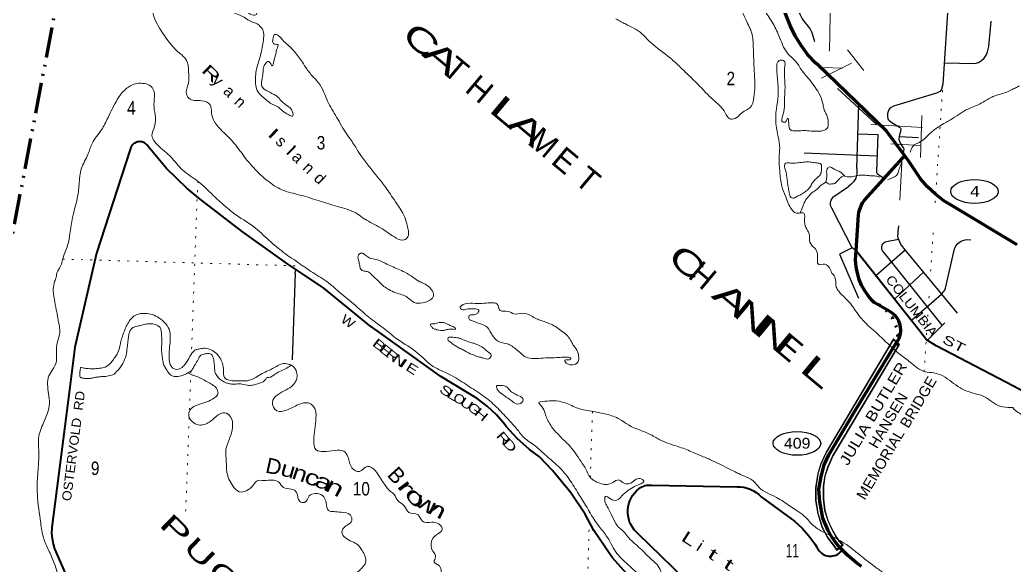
# Model space of a CAD drawing. Header units: feet. Extents: x -762378 to -505285, y -497909 to -353855.
# Drawn here: x -615825 to -602896, y -471659 to -464566 of the extents above; entities that cross this region are included whole.
import ezdxf
from ezdxf.enums import TextEntityAlignment as Align

# ---------------------------------------------------------------- set-up
doc = ezdxf.new("R2010")
doc.units = ezdxf.units.FT
doc.header["$LTSCALE"] = 80
doc.linetypes.add('DASH_DOUBLE_DOT', pattern=[9.2, 5, -1.2, 0.3, -1.2, 0.3, -1.2])
doc.linetypes.add('DOTTED', pattern=[1.5, 0.3, -1.2])
for name, color, linetype, lineweight in [('10', 7, 'DASH_DOUBLE_DOT', 70), ('16', 7, 'Continuous', 25), ('17', 7, 'Continuous', 25), ('23', 7, 'Continuous', 70), ('26', 7, 'Continuous', 40), ('29', 7, 'Continuous', 25), ('39', 7, 'Continuous', 13), ('59', 7, 'Continuous', 13), ('7', 7, 'DOTTED', 13)]:
    doc.layers.add(name, color=color, linetype=linetype, lineweight=lineweight)
for name, color, linetype in [('27', 7, 'Continuous'), ('41', 7, 'Continuous'), ('42', 7, 'Continuous')]:
    doc.layers.add(name, color=color, linetype=linetype)

msp = doc.modelspace()

# ---------------------------------------------------------------- linework, layer by layer
at = {"layer": '10'}
msp.add_lwpolyline([(-620364.91, -449455.2), (-616698.86, -453231.06), (-614718.69, -461049.05), (-616631.15, -471055.32), (-616332.84, -475145.36), (-606984.19, -486269.05), (-603363.01, -486919.89)], dxfattribs=at)
at = {"layer": '16', "lineweight": 13}
for p, q in [((-605283.68, -464273.38), (-605297.97, -464971.04)), ((-605060.74, -464955.97), (-604849.96, -465225.91)), ((-605009.05, -465129.97), (-605402.02, -465323.2)), ((-605388.42, -465187.14), (-605124.48, -465194.11)), ((-605190.51, -465456.33), (-604688.27, -465920.73)), ((-604097.55, -465809.77), (-604112.47, -466354.85)), ((-604755.9, -465927.5), (-604088.78, -465966.25)), ((-604108.78, -466200.2), (-604498.25, -466176.92)), ((-604351.14, -466344.32), (-604382.81, -466910.9))]:
    msp.add_line(p, q, dxfattribs=at)
at = {"layer": '17'}
for centre in [(-603410.39, -466797.86), (-605720.05, -470075.47)]:
    msp.add_ellipse(centre, major_axis=(-309.24, 1), ratio=0.500121, dxfattribs=at)
at = {"layer": '23'}
for points in [[(-604315.6, -466334.2), (-604555.76, -466012.41), (-604952.7, -465627.82), (-605448.53, -465151.6), (-605475.07, -465126.78), (-605576.79, -465018.44), (-605666.62, -464900.05), (-605743.58, -464772.93), (-605806.84, -464638.46), (-605915.65, -464367.46), (-605966.47, -464238.51), (-606110.04, -463786.81), (-606174.83, -463472.07)], [(-604951.27, -467569.41), (-604924.09, -467167.27), (-604924.09, -467155.37), (-604921.19, -467111.78), (-604913.74, -467068.74), (-604901.84, -467026.71), (-604885.6, -466986.16), (-604865.22, -466947.52), (-604840.91, -466911.23), (-604341.07, -466362.18), (-604315.6, -466334.2)], [(-602855.1, -467490.41), (-603693.09, -466990.53), (-603809.09, -466919.37), (-603919.55, -466834.75), (-604020.55, -466739.05), (-604110.99, -466633.31), (-604266.99, -466399.33), (-604315.6, -466334.2)], [(-604879.72, -471675.12), (-604944.14, -471630.06), (-605059.21, -471535.03), (-605163.71, -471428.49), (-605219.83, -471360.57), (-605260.44, -471301.22), (-605314.75, -471206.43), (-605381.96, -471046.96), (-605423.04, -470833.14), (-605434.24, -470670.05), (-605404.37, -470506.96), (-605367.03, -470354.75), (-605307.29, -470224.27), (-604967.5, -469655.28), (-604418.9, -468755.48), (-604418.9, -468755.48), (-604403.84, -468731.23), (-604391.39, -468705.54), (-604381.71, -468678.68), (-604374.88, -468650.96), (-604370.98, -468622.68), (-604370.07, -468594.15), (-604372.14, -468565.67), (-604377.18, -468537.57), (-604385.12, -468510.15), (-604395.89, -468483.71), (-604409.37, -468458.54), (-604425.4, -468434.92), (-604443.81, -468413.1), (-604464.4, -468393.33), (-604486.95, -468375.82), (-604511.2, -468360.76), (-604717.21, -468241.43), (-604737.48, -468220.98), (-604791.47, -468158.21), (-604838.6, -468090.14), (-604878.36, -468017.52), (-604910.31, -467941.15), (-604934.1, -467861.85), (-604949.47, -467780.5), (-604956.25, -467697.99), (-604954.37, -467615.22), (-604951.27, -467569.41)]]:
    msp.add_lwpolyline(points, dxfattribs=at)
at = {"layer": '26'}
msp.add_line((-601767.33, -469952.85), (-602903.22, -469331.15), dxfattribs=at)
for points in [[(-606836.71, -472999.02), (-608118.84, -471563.67), (-608150.69, -471522.02), (-608360.75, -471210.43), (-608475.46, -470997.92), (-608658.74, -470720.46), (-608897.91, -470425.92), (-609069.91, -470249.57), (-609196, -470156.4), (-609357.17, -470013.09), (-609502.48, -469853.73), (-609520.23, -469830.23), (-609628.07, -469704.39), (-609748.48, -469590.52), (-609880.13, -469489.86), (-610351.96, -469206.52), (-611180.62, -468613.17), (-611277.6, -468543.04), (-611871.78, -468056.09), (-612356.9, -467732.68), (-612934.98, -467319.86), (-613480.8, -466900.12), (-613650.63, -466760.02), (-613918.38, -466498.86), (-614157.37, -466211.15), (-614163.67, -466201.79), (-614172.16, -466191.47), (-614181.68, -466182.09), (-614192.13, -466173.77), (-614203.39, -466166.58), (-614215.35, -466160.6), (-614227.86, -466155.91), (-614240.79, -466152.56), (-614254.01, -466150.57), (-614267.36, -466149.97), (-614280.7, -466150.78), (-614293.88, -466152.97), (-614306.76, -466156.53), (-614319.19, -466161.42), (-614331.05, -466167.58), (-614342.2, -466174.94), (-614352.52, -466183.43), (-614361.9, -466192.96), (-614370.22, -466203.41), (-614377.41, -466214.67), (-614383.39, -466226.63), (-614388.08, -466239.14), (-614391.43, -466252.07), (-614393.42, -466265.29), (-614828.11, -467602.44), (-615108.7, -468824.48), (-615174.76, -469343.75), (-615410.25, -471169.08), (-615410.98, -471177.77), (-615412.65, -471246.17), (-615407.16, -471314.38), (-615394.58, -471381.64), (-615375.03, -471447.22), (-615084.69, -472110.88)], [(-602903.22, -469331.15), (-603910.17, -468804.45), (-604033.54, -468726.04), (-604119.81, -468616.79), (-604951.27, -467569.41)], [(-607040.44, -471977.48), (-607781.87, -471254.21), (-607811.1, -471227.45), (-607837.38, -471197.79), (-607860.41, -471165.55), (-607879.95, -471131.07), (-607895.78, -471094.74), (-607907.72, -471056.95), (-607915.64, -471018.13), (-607919.47, -470978.68), (-607919.15, -470939.06), (-607914.69, -470899.68), (-607906.13, -470860.99), (-607893.58, -470823.4), (-607877.17, -470787.33), (-607857.08, -470753.17), (-607833.53, -470721.3), (-607806.78, -470692.07), (-607777.12, -470665.79), (-607754.86, -470649.36), (-607735.29, -470638.69), (-607714.72, -470630.13), (-607693.36, -470623.76), (-607671.46, -470619.66), (-607651.02, -470618.01), (-607626.02, -470618.5), (-607601.02, -470618.98), (-606497.66, -470640), (-606453.76, -470641.15), (-606410.22, -470646.89), (-606367.53, -470657.15), (-606326.13, -470671.81), (-606286.5, -470690.72), (-606249.06, -470713.67), (-606214.22, -470740.41), (-606183.92, -470769.02), (-605752.7, -471088.59), (-605653.9, -471177.51), (-605564.93, -471276.27), (-605486.77, -471383.8), (-605459.94, -471426.96), (-605451.24, -471444.81), (-605440.72, -471461.66), (-605428.5, -471477.32), (-605414.71, -471491.61), (-605399.5, -471504.39), (-605383.04, -471515.5), (-605365.51, -471524.83), (-605347.09, -471532.28), (-605328, -471537.77), (-605308.45, -471541.23), (-605288.63, -471542.62), (-605268.78, -471541.94), (-605249.11, -471539.18), (-605229.84, -471534.38), (-605211.17, -471527.6), (-605193.31, -471518.9), (-605176.46, -471508.38), (-605160.81, -471496.16), (-605146.51, -471482.37), (-605133.74, -471467.16), (-605133.39, -471466.7)]]:
    msp.add_lwpolyline(points, dxfattribs=at)
at = {"layer": '29'}
for p, q in [((-603697.2, -463504.45), (-603823.31, -465400.55)), ((-604940.98, -466500.76), (-604916.01, -465663.37)), ((-604389, -466084.15), (-604140.33, -466094.75)), ((-605626.38, -466296.9), (-604678.78, -466334.89)), ((-605251.91, -466873.78), (-605051.13, -466733.7)), ((-604694.22, -467893.22), (-604310.7, -467559.13)), ((-603832.82, -468536.3), (-604577.08, -467606.33)), ((-603631.35, -468382.69), (-604310.7, -467559.13)), ((-612245.34, -467862.85), (-612284.42, -468988.8)), ((-604453.08, -468196.98), (-604072.58, -467847.8)), ((-604228.8, -468470.33), (-603840.83, -468132.85)), ((-604015.62, -468728.66), (-603795.72, -468505.47))]:
    msp.add_line(p, q, dxfattribs=at)
for points in [[(-606065.96, -463925.5), (-605939.67, -463923.8), (-605907.32, -463928.12), (-605879.29, -463941.06), (-605853.41, -463958.32), (-605823.22, -463992.84), (-605803.82, -464025.2), (-605784.41, -464068.34), (-605724.03, -464376.83), (-605704.63, -464439.4), (-605680.91, -464493.33), (-605650.72, -464551.57), (-605631.31, -464581.78), (-605573.09, -464652.97), (-605549.37, -464685.33), (-605527.81, -464728.47), (-605491.15, -464847.12)], [(-603807.08, -465126.49), (-603408.16, -465135.12), (-603360.72, -465120.02), (-603319.75, -465094.13), (-603285.25, -465063.93), (-603259.37, -465025.1), (-603242.12, -464981.95), (-603222.72, -464912.92), (-603193.14, -464580.47)], [(-603823.31, -465400.55), (-603835.07, -465451.69), (-603841.54, -465471.1), (-603850.18, -465484.59), (-603858.79, -465495.91), (-603868.49, -465503.46), (-603904.08, -465519.11), (-604464.73, -465689.53), (-604494.91, -465705.71), (-604514.32, -465724.05), (-604522.95, -465738.07), (-604532.65, -465757.48), (-604540.2, -465784.45), (-604542.35, -465828.67), (-604539.12, -465849.17), (-604531.57, -465859.96), (-604518.63, -465875.06), (-604486.29, -465898.79), (-604387.1, -465963.51), (-604375.24, -465974.83), (-604369.85, -465982.38), (-604367.69, -465991.55), (-604389, -466084.15), (-604393.57, -466117.21), (-604391.41, -466129.62), (-604376.32, -466168.99), (-604365.54, -466190.02), (-604335.35, -466232.63), (-604331.04, -466248.27), (-604333.19, -466275.77), (-604342.12, -466298.66)], [(-604926.93, -466048.08), (-604667.31, -466054.74), (-604686.68, -466536.19)], [(-604940.98, -466500.76), (-604939.66, -466544.1), (-604940.74, -466567.83), (-604948.28, -466601.26), (-604955.83, -466622.84), (-604968.77, -466648.73), (-604986.02, -466672.46), (-605014.05, -466702.66), (-605051.13, -466733.7)], [(-604686.68, -466536.19), (-604684.13, -466551.1), (-604680.27, -466558.78), (-604678.12, -466562.02), (-604673.35, -466567.28), (-604645.86, -466585.89), (-604602.73, -466615.01)], [(-605251.91, -466873.78), (-605266.88, -466891.13), (-605277.13, -466909.47), (-605284.68, -466932.94), (-605286.84, -466946.96), (-605286.84, -466959.81), (-605285.75, -466974.19), (-605282.53, -466983.54), (-605268.51, -467009.52), (-605251.89, -467039.78)], [(-604951.27, -467569.41), (-605001.76, -467532.36), (-605251.89, -467039.78)], [(-604310.7, -467559.13), (-604359.57, -467498.41), (-604371.43, -467476.84), (-604390.84, -467434.77), (-604401.62, -467403.49), (-604405.93, -467373.28), (-604403.78, -467344.16), (-604402.7, -467323.66), (-604396.43, -467245.41)], [(-605001.76, -467532.36), (-605165.27, -467615.08), (-604919.37, -468184.4)], [(-604577.08, -467606.33), (-604606.48, -467568.52), (-604611.87, -467560.97), (-604616.18, -467548.56), (-604617.26, -467523.22), (-604609.71, -467492.47), (-604598.93, -467473.6), (-604585.99, -467460.11), (-604571.97, -467452.03), (-604555.8, -467447.17), (-604399.53, -467418.14)], [(-603840.83, -468132.85), (-603809.68, -468100.32), (-603795.67, -468080.36), (-603785.96, -468055.01), (-603671.67, -467543.72), (-603664.13, -467527.54), (-603652.27, -467507.04), (-603626.39, -467474.69), (-603610.22, -467460.66), (-603594.04, -467449.87), (-603561.7, -467433.7), (-603533.66, -467425.06), (-603509.94, -467422.91), (-603458.03, -467425.78)], [(-612245.34, -467862.85), (-612244.24, -467848.49), (-612241.46, -467838.47), (-612239.23, -467832.35), (-612229.77, -467816.76)]]:
    msp.add_lwpolyline(points, dxfattribs=at)
at = {"layer": '39'}
msp.add_line((-602895.63, -469632.52), (-602910.45, -469608.21), dxfattribs=at)
for points in [[(-608670.44, -458627.24), (-608529.38, -458772.45), (-608407.06, -458880.92), (-608312.88, -459050.61), (-608132.25, -459209.2), (-607912.34, -459389.19), (-607765.22, -459532.6), (-607621.53, -459659.85), (-607451.16, -459767.95), (-607322.84, -459876.62), (-607256.61, -459929.02), (-607163.96, -459912.11), (-607075.48, -459784.74), (-607018.1, -459688.41), (-606988.51, -459643.28), (-606939.01, -459600.84), (-606923.52, -459673.58), (-606948.22, -459750.96), (-607017.18, -459834.87), (-607097.45, -459956.5), (-607129.32, -460009.57), (-607162.43, -460098.71), (-607125.04, -460232.37), (-607089.84, -460313.8), (-607077.68, -460424.53), (-607112.05, -460549.73), (-607081.44, -460763.39), (-607072.26, -460960.28), (-607063.71, -461175.2), (-607083.06, -461328.99), (-607106.21, -461534.8), (-607100.11, -461647.34), (-607101.04, -461731.55), (-607049.34, -461972.01), (-607042.96, -462076.53), (-607064.17, -462226.24), (-607088.54, -462351.78), (-607052.69, -462529.52), (-606995.2, -462776.19), (-606968.78, -462937.56), (-606950.24, -463152.81), (-606918.79, -463342.43), (-606838.14, -463555.79), (-606790.08, -463727.92), (-606691.2, -463877.72), (-606557.72, -464010.63), (-606339.41, -464236.7), (-606150.18, -464435.7), (-606041.66, -464595.85), (-605953.76, -464773.35), (-605843.47, -464997.75), (-605715.98, -465130.46), (-605676.09, -465192), (-605563.08, -465338.26), (-605435.27, -465519.12), (-605385.47, -465641.17), (-605364.82, -465738.15), (-605336.85, -465797.27), (-605312.69, -465908.42), (-605324.98, -465974.19), (-605438.45, -466014.46), (-605626.29, -466006.06), (-605718.46, -466008.94), (-605808, -465993.86), (-605825.14, -465911.03), (-605840.76, -465842.3), (-605872.7, -465897.38), (-605898.75, -465898.5), (-605896.65, -465780.23), (-605882.81, -465612.21), (-605874.41, -465427.95), (-605880.41, -465197.08), (-605892.85, -465094.36), (-605952.96, -465096.32), (-605982.43, -465195.61), (-605967.46, -465398.71), (-605964.75, -465551.25), (-605986.66, -465721), (-605990.24, -465939.51), (-605944.28, -466229.92), (-605950.87, -466362.08), (-605942.86, -466534.86), (-605915.62, -466730.35), (-605870.1, -466860.28), (-605788.05, -467033.56), (-605739.54, -467077.34), (-605691.56, -467078.97), (-605631.52, -467079.01), (-605621.49, -467193.68), (-605557.57, -467370.37), (-605550.64, -467458.86), (-605489.31, -467537.17), (-605451.98, -467614.66), (-605436.65, -467749.58), (-605358.4, -467744.22), (-605284.88, -467816.92), (-605266.35, -467859.68)], [(-607649.25, -460342.9), (-607632.09, -460367.55), (-607604.82, -460446.71), (-607592.79, -460561.45), (-607577.6, -460700.37), (-607561.03, -460857.39), (-607545.98, -461000.32), (-607528.53, -461189.46), (-607520.1, -461350.22), (-607541, -461606.26), (-607565.6, -461795.97), (-607578.27, -461988.1), (-607558.45, -462109.13), (-607508.93, -462239.19), (-607453.69, -462377.47), (-607360.66, -462695.55), (-607301.72, -462900.15), (-607236.72, -463161.11), (-607164.07, -463374.2), (-607061.02, -463634.46), (-606996.27, -463787.1), (-606896.51, -463969.01), (-606824.08, -464015.61), (-606693.97, -464130.36), (-606602.59, -464207.69), (-606452.04, -464425.43), (-606381.01, -464570.26), (-606341.95, -464655.84), (-606314.05, -464716.96), (-606288.4, -464900.37), (-606281.36, -465101.19), (-606270.6, -465310.17), (-606268.03, -465466.71), (-606284.96, -465608.55), (-606309.67, -465685.93), (-606440.94, -465777.75), (-606503, -465835.81), (-606579.8, -465857.27), (-606668.14, -465749.96), (-606836.42, -465581.76), (-606931.1, -465484.26), (-607153.55, -465262.06), (-607267.81, -465151.86), (-607397.92, -465037.11), (-607645.19, -464838.14), (-607736.08, -464746.79), (-607949.81, -464619.17), (-608075.52, -464550.12)], [(-612713.43, -465088.88), (-612690.38, -465001.4), (-612670.91, -464901.77), (-612655.58, -464806.02), (-612662.03, -464703.5), (-612704.06, -464645.9), (-612752.92, -464612.15), (-612827.98, -464583.52), (-612892.63, -464543.2), (-612965.27, -464502.62), (-613052.25, -464471.58), (-613132.82, -464428.72), (-613190.85, -464370.58), (-613240.34, -464354.86), (-613285.36, -464383.41), (-613341.12, -464375.5), (-613384.13, -464345.95), (-613425.83, -464336.51), (-613452.08, -464285.47), (-613416.77, -464248.56), (-613354.59, -464244.66), (-613306.01, -464286.43), (-613259.47, -464271.96), (-613224.66, -464249.08), (-613194.6, -464248.1), (-613158.08, -464291.46), (-613107.63, -464337.31), (-613056.98, -464377.14), (-613002.05, -464409.1), (-612933.13, -464441.53), (-612873.78, -464461.61), (-612781.22, -464504.87), (-612742.61, -464488.14), (-612797.26, -464448.16), (-612897.27, -464388.6), (-612998.43, -464304.92), (-613092.23, -464239.55), (-613217.18, -464149.04), (-613331.85, -464050.86), (-613432.73, -463901), (-613533.81, -463757.15), (-613651.3, -463624.78), (-613736.75, -463549.66), (-613805.55, -463571.39), (-613873.83, -463693.43), (-613919.67, -463918.53), (-613950.53, -464057.89), (-614030.46, -464169.5), (-614098.74, -464291.54), (-614105.05, -464415.69), (-614069.87, -464555.29), (-614007.93, -464673.74), (-613880.33, -464860.61), (-613787.85, -464964.05), (-613660.23, -465092.76), (-613631.18, -465236.16), (-613634.54, -465390.5), (-613659.47, -465532.06), (-613609.72, -465597.94), (-613460.28, -465617.07), (-613352, -465668.9), (-613331.63, -465773.89), (-613297.47, -465885.38), (-613213.13, -465992.55), (-613056.49, -466150.33), (-612909.04, -466341.89), (-612739.73, -466538.21), (-612607.76, -466657.03), (-612417.75, -466775.83), (-612183.95, -466843.96), (-611946.29, -466916.24), (-611726.48, -466983.89), (-611479.18, -467066.53), (-611318.66, -467170.28), (-611108.52, -467285.74), (-610930.5, -467404.13), (-610827.25, -467427.7), (-610781.88, -467389.13), (-610776.54, -467293.03), (-610794.03, -467220.23), (-610832.04, -467104.6), (-610885.03, -467016.54), (-610959.16, -466903.7), (-611022, -466811.3), (-611082.98, -466722.97), (-611184.76, -466599.16), (-611286.25, -466467.33), (-611391.54, -466329.35), (-611457.89, -466222.79), (-611554.9, -466077.07), (-611625.32, -465972.38), (-611691.32, -465855.8), (-611751.81, -465753.45), (-611812.17, -465647.09), (-611892, -465467.86), (-611968.07, -465352.94), (-612004.8, -465315.59)], [(-612004.8, -465315.59), (-612095, -465204.2), (-612152.05, -465118.01), (-612255.27, -464978.1), (-612322.8, -464905.6), (-612390.75, -464845.12), (-612468.14, -464768.27), (-612511.77, -464756.75), (-612535.91, -464818.11), (-612533.52, -464864.33), (-612502.16, -464883.45), (-612468.24, -464886.61), (-612484.39, -464948.24), (-612493.99, -464994.05), (-612517.04, -465081.52), (-612545.95, -465164.78), (-612587.98, -465107.19), (-612637.21, -465141.62), (-612659.49, -465207.05), (-612666.06, -465281.04), (-612683.26, -465372.73), (-612679.14, -465427.03), (-612636.76, -465474.6), (-612591.55, -465498.21), (-612532.69, -465532.3), (-612483.55, -465558.05), (-612429.59, -465618.05), (-612347.79, -465683.02), (-612282.25, -465755.45), (-612280.48, -465819.7), (-612329.83, -465799.97), (-612412.12, -465749.03), (-612462.57, -465703.18), (-612568.71, -465647.42), (-612644.65, -465586.66), (-612701.02, -465538.61), (-612746.5, -465464.85), (-612761.22, -465370.07), (-612757.95, -465275.91), (-612740.55, -465178.22), (-612713.43, -465088.88)], [(-615600.53, -470596.96), (-615584.33, -470360.82), (-615576.84, -470202.61), (-615582.08, -470007.87), (-615517.09, -469807.49), (-615440.29, -469555.36), (-615451.9, -469428.59), (-615447.9, -469198.06), (-615394.86, -469111.61), (-615358.23, -469036.63), (-615347.72, -468906.61), (-615336.43, -468754.55), (-615304.2, -468633.29), (-615311.49, -468554.81), (-615351.95, -468336.8), (-615377.14, -468197.54), (-615392.4, -468060.63), (-615373.28, -467971.01), (-615353.2, -467911.52), (-615338.91, -467845.82), (-615309.11, -467794.68), (-615260.06, -467649.92), (-615197.96, -467475.52), (-615175.59, -467349.91), (-615140.09, -467134.49), (-615079.56, -466889.83), (-615055.24, -466708.13), (-615023.88, -466496.57), (-614939.52, -466314.91), (-614886.54, -466172.29), (-614764.33, -465995.92), (-614678.74, -465836.36), (-614558.51, -465601.76), (-614445.63, -465463.18), (-614301.12, -465393.89), (-614205.1, -465395.15), (-614124.11, -465425.99), (-614075.62, -465527.93), (-614082.48, -465668.11), (-614066.94, -465797.01), (-614074.37, -465953.21), (-614108.46, -466070.4), (-614036.6, -466191.19), (-613860.04, -466351.65), (-613705.82, -466521.37), (-613504.79, -466668.63), (-613310.94, -466849.73), (-613155.67, -466989.41), (-613040.86, -467083.58), (-612788.62, -467254.64), (-612584.7, -467434.08), (-612396.01, -467590.94), (-612184.98, -467738.53), (-611991.39, -467869.49), (-611786.01, -468006.86), (-611727.71, -468056.98), (-611434.13, -468305.67), (-611265.01, -468449.83), (-611079.77, -468590.52), (-610908.3, -468724.73), (-610658.06, -468895.72), (-610452.07, -469073.23), (-610237.59, -469178.82), (-610027.86, -469306.31), (-609824.34, -469439.6), (-609653.02, -469577.82), (-609492.66, -469743.75), (-609338.58, -469917.48), (-609290.69, -469979.29), (-609140.59, -470094.72), (-608998.84, -470219.89), (-608826, -470372.2), (-608697, -470519.01), (-608573.53, -470709.75), (-608469.29, -470877.78), (-608304.27, -471140.15), (-608198.92, -471276.12), (-608078, -471482.82), (-607915.86, -471654.83), (-607747.51, -471821.02), (-607665.44, -471936.15), (-607548.98, -472040.4), (-607343.36, -472286.1), (-607212.1, -472483.12), (-607098.33, -472607.35), (-606976.91, -472741.86), (-606834.41, -472903.17), (-606626.09, -473128.89), (-606452.84, -473269.18), (-606356.85, -473386.78), (-606241.29, -473517.08), (-606061.31, -473751.88), (-605826.52, -473964.46), (-605566.09, -474187.95), (-605379.4, -474344.74), (-605210.7, -474500.93), (-605072.94, -474625.96)], [(-604246.32, -466287.37), (-604214.47, -466212.57), (-604112.22, -466149.86), (-603998.8, -466053.43), (-603947.15, -466007.05), (-603791.47, -465904.03), (-603668.89, -465831.98), (-603562.36, -465761.39), (-603419.93, -465694.02), (-603324.37, -465651.14), (-603218.13, -465588.57), (-603154.97, -465556.62), (-603092.24, -465536.69), (-603007.3, -465511.5), (-602938.16, -465479.75), (-602877.07, -465449.73), (-602828.19, -465425.32)], [(-605528.49, -466705.42), (-605560.28, -466756.49), (-605611.86, -466800.87), (-605667.15, -466837.1), (-605726.24, -466867.18), (-605772.91, -466885.65), (-605798.55, -466874.75), (-605811.57, -466846.22), (-605825.54, -466787.58), (-605837.24, -466720.98), (-605846.8, -466650.45), (-605854.78, -466592.01), (-605861.25, -466547.66), (-605875.43, -466495.03), (-605882.17, -466458.69), (-605867.21, -466431.12), (-605799.1, -466429.43), (-605743.06, -466429.33), (-605662.68, -466420.03), (-605584.37, -466412.67), (-605510.61, -466421.19), (-605446.85, -466429.38), (-605401.57, -466450.98), (-605400.13, -466467.08), (-605402.15, -466525.18), (-605418.16, -466582.8), (-605461.6, -466623.45), (-605533.29, -466707.26)], [(-605677, -467075.82), (-605642.59, -466994.39), (-605624.86, -466944.84), (-605574.1, -466866.34), (-605524.32, -466815.88), (-605456.61, -466768.04), (-605421.3, -466731.13), (-605376.07, -466696.56), (-605345.25, -466673.54), (-605336.07, -466639.76), (-605332.06, -466581.72), (-605329.69, -466513.6), (-605306.52, -466480.29), (-605227.6, -466513.07), (-605160.54, -466541.43), (-605123.67, -466574.77), (-605084.59, -466602.18), (-604932.04, -466589.32), (-604841.88, -466586.37), (-604784.04, -466592.35), (-604728.14, -466596.26), (-604664.31, -466602.44), (-604643.83, -466610.46)], [(-604535.9, -466643.61), (-604509.29, -466633.8), (-604408.83, -466565), (-604388.69, -466503.51), (-604366.4, -466438.07), (-604356.57, -466411.08)], [(-605345.25, -466673.54), (-605296.18, -466701.29), (-605270.12, -466700.17), (-605240.07, -466699.19), (-605200.97, -466668.42), (-605169.88, -466637.39), (-605140.85, -466608.29), (-605104.31, -466593.49)], [(-610941.27, -468117.85), (-611025.77, -468072.85), (-611090.42, -468032.54), (-611156.3, -467970.12), (-611200.88, -467928.48), (-611247.4, -467884.78), (-611295.98, -467843.01), (-611349.68, -467833.16), (-611390.89, -467809.69), (-611408.59, -467742.89), (-611420.84, -467692.33), (-611422.48, -467624.08), (-611393.66, -467600.99), (-611301.3, -467650.27), (-611190.4, -467684.13), (-611075.98, -467732.15), (-610906.5, -467808.12), (-610817.87, -467849.25), (-610710.08, -467915.1), (-610622, -467972.26), (-610564.86, -467998.27), (-610515.93, -468030.02), (-610460.11, -468094.11), (-610446.21, -468154.75), (-610486.06, -468207.56), (-610591.48, -468246.09), (-610697.42, -468242.48), (-610785.22, -468177.32), (-610937.27, -468117.98)], [(-605266.35, -467859.68), (-605226.11, -467911.19), (-605208.64, -468042.17), (-605176.46, -468095.42), (-605004.81, -468281.78), (-604974.28, -468324.95), (-604816.97, -468520.86), (-604714.01, -468610.61), (-604566.81, -468752.02), (-604512.72, -468800.23)], [(-608753.56, -468631.59), (-608720.41, -468656.78), (-608674.45, -468716.52), (-608640.56, -468777.85), (-608623.47, -468804.5), (-608572.07, -468880.47), (-608559.96, -468935.04), (-608568.8, -469016.98), (-608638.16, -469054.74), (-608705.64, -469038.4), (-608730.93, -469017.48), (-608738.1, -468993.16), (-608701.84, -468986.38), (-608661.44, -468975.72), (-608663.09, -468965.63), (-608690.73, -468954.66), (-608776.82, -468955.74), (-608871.06, -468960.56), (-609021.33, -468965.47), (-609141.62, -468971.41), (-609243.09, -468953.91), (-609288.02, -468922.3), (-609379.4, -468844.97), (-609507.05, -468774.43), (-609588.45, -468755.61), (-609666.19, -468688.78), (-609696.57, -468641.61), (-609767.41, -468548.94), (-609878.03, -468507.06), (-609947.02, -468476.63), (-609984.45, -468459.31), (-609980.85, -468413.3), (-609890.13, -468394.32), (-609856.33, -468343.32), (-609919.75, -468325.12), (-610015.98, -468329.86), (-610076.16, -468333.83), (-610101.45, -468312.91), (-610033.6, -468261.07), (-609909.32, -468255.27), (-609706.86, -468246.11), (-609619.39, -468263.13), (-609578.19, -468344.77), (-609476.59, -468358.25), (-609401.67, -468390.89), (-609293.3, -468382.54), (-609176.4, -468416.61), (-609105.69, -468455.12), (-609042.41, -468477.33), (-608973.28, -468503.76), (-608900.29, -468534.32), (-608753.56, -468631.59)], [(-614709.7, -469207.14), (-614733.61, -469204.32), (-614791.86, -469210.36), (-614838.05, -469214.8), (-614882.45, -469225.33), (-614928.63, -469229.77), (-614984.68, -469229.87), (-615028.38, -469220.36), (-615040.23, -469215.95), (-615045.12, -469183.69), (-615043.31, -469131.59), (-615038.06, -469095.67), (-615035.85, -469089.73), (-615005.86, -469090.75), (-614956.17, -469100.46), (-614868.28, -469105.46), (-614787.97, -469098.16), (-614715.38, -469082.58), (-614639.26, -469022.99), (-614597.33, -468968.25), (-614559.4, -468913.38), (-614530.35, -468826.11), (-614518.83, -468782.38), (-614502.54, -468716.74), (-614477.97, -468643.36), (-614449.34, -468568.11), (-614413, -468501.15), (-614371, -468444.41), (-614309.5, -468402.37), (-614198.78, -468384.08), (-614101.25, -468399.43), (-614016.68, -468442.43), (-613927.3, -468519.68), (-613876.66, -468617.69), (-613870.7, -468734.23), (-613880.8, -468852.23), (-613885.31, -468924.29), (-613880.23, -469008.71), (-613846.89, -469086.06), (-613823.46, -469102.91), (-613787.76, -469112.15), (-613714.82, -469086.55), (-613677.3, -469043.7), (-613639.44, -468990.83), (-613588.34, -468902.3), (-613534.69, -468855.99), (-613484.3, -468845.67), (-613415.98, -468837.96), (-613338.65, -468858.65), (-613270.21, -468905.11), (-613192.49, -469030.11), (-613177.91, -469128.89), (-613162.98, -469217.66), (-613092.27, -469256.17), (-612988.38, -469261.71), (-612866.23, -469259.85), (-612758.69, -469217.38), (-612674.85, -469166.07), (-612593.49, -469128.72), (-612489.53, -469074.09), (-612414.24, -469038.54), (-612336.42, -469045.2), (-612275.28, -469071.35), (-612225.88, -469147.25), (-612222.46, -469221.59), (-612242.33, -469275.07), (-612294.46, -469335.47), (-612386.5, -469392.52), (-612492.82, -469457.1), (-612539.65, -469537.74), (-612483.57, -469651.98), (-612359.14, -469642.17), (-612202.57, -469571.28), (-612073.73, -469549.59), (-612005.3, -469596.05), (-611974.46, -469745.53), (-611989.46, -469889.44), (-612002.54, -470035.42), (-611972.86, -470160.79), (-611879.47, -470180.02), (-611728.98, -470169.09), (-611611.18, -470177.12), (-611559.71, -470251.08), (-611506.53, -470391.29), (-611408.25, -470442.78), (-611303.8, -470374.12), (-611205.58, -470427.61), (-611148.4, -470509.79), (-611095.13, -470589.83), (-611004.87, -470699.21), (-610960.14, -470736.84), (-610908.95, -470818.82), (-610825.42, -470891.86), (-610768.24, -470974.04), (-610647.2, -471004.24), (-610593.94, -471084.28), (-610468.35, -471098.58)], [(-614709.7, -469207.14), (-614673.46, -469195.46), (-614598.43, -469172.81), (-614571.47, -469145.65), (-614536.09, -469106.74), (-614474.64, -469008.53), (-614438.9, -468901.44), (-614427.64, -468807.54), (-614417, -468731.68), (-614408.63, -468663.77), (-614397.11, -468620.03), (-614355.32, -468569.3), (-614282.52, -468547.71), (-614227.92, -468531.52), (-614167.53, -468521.54), (-614119.49, -468521.17), (-614077.57, -468524.6), (-614053.8, -468531.43), (-614018.51, -468552.68), (-613991.77, -468589.7), (-613985.38, -468636.05), (-613978.3, -468720.54), (-613980.74, -468790.66), (-613981.73, -468876.88), (-613975.68, -468933.25), (-613966.05, -469001.77), (-613951.94, -469056.41), (-613921.76, -469109.59), (-613897.16, -469150.55), (-613846.65, -469194.39), (-613789.02, -469206.38), (-613708.44, -469191.07), (-613649.85, -469162.69), (-613624.63, -469150.08), (-613586.81, -469117.31), (-613561.6, -469074.45), (-613536.39, -469034.11), (-613498.47, -468965.54), (-613471.16, -468928.35), (-613418.56, -468912.09), (-613362.31, -468905.98), (-613325.02, -468927.31), (-613308.49, -468970), (-613301.88, -469010.34), (-613294.32, -469080.8), (-613281.32, -469167.49), (-613245.01, -469216.87), (-613148.12, -469286.23), (-613097.7, -469298.83), (-613044.75, -469306.4), (-612979.71, -469300.12), (-612866.32, -469320.02), (-612798.15, -469316.33), (-612697.15, -469289.67), (-612633.65, -469247.71), (-612608.62, -469218.47), (-612588.56, -469217.15), (-612502.93, -469171.92), (-612352.15, -469094.81), (-612288.72, -469054.85)], [(-610401.54, -468597.56), (-610417.32, -468591.01), (-610451.02, -468581.84), (-610462.53, -468567.4), (-610485.55, -468538.54), (-610485.06, -468524.51), (-610458.93, -468521.39), (-610402.47, -468509.27), (-610344.15, -468501.23), (-610292.46, -468511.01), (-610257.03, -468528.26), (-610229.46, -468541.24), (-610189.97, -468556.62), (-610164.54, -468573.53), (-610160.75, -468579.68), (-610159.1, -468589.77), (-610185.15, -468590.88), (-610221.14, -468589.66), (-610271.32, -468593.97), (-610309.72, -468604.7), (-610401.54, -468597.56)], [(-609933.19, -468769.96), (-609913.41, -468776.65), (-609871.98, -468794.1), (-609799.2, -468830.68), (-609744.83, -468878.67), (-609696.45, -468926.45), (-609728.11, -468973.51), (-609807.79, -468962.78), (-609819.65, -468958.36), (-609879.27, -468946.3), (-609916.62, -468926.98), (-609970.04, -468909.11), (-610060.33, -468857.9), (-610115.54, -468833.96), (-610162.54, -468804.27), (-610197.76, -468781.01), (-610228.91, -468755.88), (-610254.2, -468734.96), (-610255.09, -468702.84), (-610190.77, -468695), (-610123.01, -468703.32), (-610087.44, -468716.57), (-609934.24, -468772.13)], [(-604512.72, -468800.23), (-604395.98, -468904.26), (-604245.87, -469019.69), (-604054.07, -469144.56), (-603940.48, -469158.46), (-603821.78, -469198.6), (-603598.97, -469352.61), (-603383.65, -469434.16), (-603306.38, -469456.85), (-603104.59, -469582.06), (-602975.41, -469608.52), (-602910.45, -469608.21)], [(-613562.37, -469192.03), (-613599.42, -469180.34), (-613632.2, -469160.17)], [(-613562.37, -469192.03), (-613459.74, -469233.63), (-613389.17, -469276.15), (-613269.94, -469358.44), (-613248.04, -469419.36), (-613320.92, -469501.12), (-613418.48, -469543.94), (-613527.82, -469580.33), (-613597.24, -469620.09), (-613630.01, -469699.21), (-613524.45, -469829.17), (-613379.68, -469810.03), (-613262.4, -469717.74), (-613158.92, -469677.13), (-613084.76, -469731.81), (-613059.09, -469857.05), (-613100.7, -470018.1), (-613145.41, -470152.98), (-613141.12, -470317.6), (-613133.65, -470448.24), (-613055.88, -470629.41), (-612972.42, -470704.46), (-612787.17, -470614.48), (-612741.32, -470561.88), (-612651.15, -470558.94), (-612542.86, -470552.59), (-612463.66, -470577.35), (-612398.06, -470647.78), (-612296.73, -470669.29), (-612226.23, -470713.81), (-612184.21, -470829.57), (-612124.66, -470843.63), (-612061.7, -470759.52), (-611986.55, -470727.98), (-611891.36, -470753.29), (-611840.73, -470851.29), (-611810.08, -470948.61), (-611744.53, -470962.88), (-611646.72, -470970.22), (-611524.03, -471010.5), (-611510.4, -471079.16), (-611613.76, -471173.93), (-611637.77, -471231.29), (-611507.87, -471352.05), (-611431.36, -471396.77), (-611373.83, -471468.94), (-611338.21, -471538.35), (-611333.76, -471640.8), (-611383.89, -471701.27), (-611425.41, -471743.99), (-611474.29, -471768.4), (-611534.22, -471880.69), (-611547.49, -471974.52), (-611564.18, -471994.01), (-611616.69, -472180.77), (-611631.07, -472306.65), (-611635.05, -472479.01), (-611655.01, -472592.67), (-611661.11, -472710.81), (-611672.58, -472810.71), (-611679.02, -472880.69), (-611692.49, -472980.53)], [(-609442.65, -469398.44), (-609379.93, -469436.68), (-609295.43, -469481.68), (-609280.34, -469508.26), (-609334.27, -469562.59), (-609425.04, -469525.4), (-609542.27, -469443.19), (-609606.36, -469386.85), (-609626.4, -469330), (-609566.08, -469322.02), (-609498.6, -469338.36), (-609442.65, -469398.44)], [(-603343.87, -475402.79), (-603358.33, -475392.39), (-603499.2, -475299.33), (-603627.8, -475198.68), (-603761.84, -475081.79), (-603870.39, -475037.98), (-604026.51, -474980.51), (-604179.88, -474959.24), (-604294.92, -474929.25), (-604405.47, -474885.37), (-604547.11, -474814.36), (-604654.21, -474728.47), (-604769.09, -474636.31), (-604922.49, -474500.71), (-605070.87, -474393.36), (-605212.14, -474254.16), (-605337.35, -474113.5), (-605475.18, -473990.46), (-605572.14, -473900.91), (-605699.69, -473770.2), (-605829.66, -473651.44), (-605980.25, -473550.04), (-606123.87, -473420.79), (-606318.54, -473205.55), (-606449.46, -473056.68), (-606552.28, -472962.91), (-606687.76, -472829.93), (-606776.38, -472730.63), (-606884.09, -472604.61), (-606976.28, -472493.16), (-607057.18, -472402.14), (-607116.65, -472327.91), (-607152.68, -472270.52), (-607141.71, -472242.81), (-607103.45, -472236.09), (-607093.65, -472184.27), (-607200.68, -472096.38), (-607267.25, -472054), (-607324.79, -471981.84), (-607393.62, -471889.23), (-607468.6, -471800.43), (-607490.43, -471737.51), (-607539.48, -471651.59), (-607634.51, -471564.11), (-607738.98, -471460.26), (-607820.51, -471387.28), (-607919.19, -471289.65), (-607971.01, -471225.7), (-608060.11, -471140.43), (-608075.27, -471115.85), (-608137.21, -470997.4), (-608187.7, -470895.39), (-608217.39, -470828.18), (-608211.17, -470764.21), (-608144.24, -470796.57), (-608060.77, -470813.46), (-607996.85, -470759.47), (-607834.48, -470636.62), (-607749.13, -470599.41), (-607710.17, -470572.65), (-607739.04, -470539.58), (-607809.15, -470541.2), (-607880.99, -470592.91), (-607965.09, -470594.06), (-608035.67, -470551.55), (-608112.81, -470583.02), (-608189.82, -470610.49), (-608259.51, -470600.09), (-608410.72, -470516.72), (-608465.08, -470410.56), (-608527.71, -470312.15), (-608692.11, -470089.92), (-608771.57, -470015.01), (-608833.31, -469948.72), (-608910.28, -469859.85), (-608953.69, -469784.15), (-608985.31, -469714.88), (-609003.49, -469662.11), (-609054.54, -469576.13), (-609077.69, -469551.27), (-608998.83, -469527.88), (-608888.46, -469519.6), (-608733.37, -469548.95), (-608567.68, -469618.77), (-608367.03, -469661.71), (-608198.08, -469695.54), (-608026.26, -469761.56), (-607910.75, -469835.7), (-607618.92, -469961.97), (-607495.28, -470032.37), (-607246.25, -470123.09), (-607068.56, -470193.32), (-606918.65, -470256.59), (-606885.09, -470269.77)], [(-602895.63, -469632.52), (-602752.05, -469717.83), (-602656.34, -469735.21), (-602577.61, -469780.11), (-602453.6, -469850.69), (-602274.29, -469947.28), (-602081.76, -470068.43), (-601893.37, -470193.46), (-601728.23, -470293.58), (-601568.82, -470385.47), (-601401.46, -470479.64), (-601271.64, -470556.44), (-601183.36, -470615.74), (-601080.98, -470673.51), (-600985.81, -470706.93), (-600912.08, -470721.54), (-600792.73, -470751.78), (-600770.69, -470752.54), (-600711.04, -470768.66), (-600681.26, -470777.73), (-600597.99, -470866.98), (-600524.35, -470943.85), (-600423.52, -471047.77), (-600319.23, -471167.88), (-600266.54, -471211.88), (-600242.29, -471206.7), (-600187, -471232.71), (-600125.42, -471250.91), (-600088.7, -471292.36), (-599992.87, -471365.97), (-599892.5, -471423.68), (-599823.99, -471474.26), (-599731.43, -471525.67), (-599641.86, -471546.84), (-599574.68, -471577.29), (-599522.26, -471629.32), (-599519.15, -471715.8), (-599507.84, -471856.79), (-599479.34, -471903.98), (-599424.19, -471994.26), (-599330.46, -472130.08), (-599249.4, -472225.28), (-599179.63, -472298), (-599113.86, -472370.57), (-599059.04, -472410.63), (-598983.9, -472443.36), (-598899.43, -472496.5), (-598807.45, -472505.71), (-598722.12, -472593.02), (-598645.88, -472712.16), (-598600.22, -472786.05), (-598513.96, -472905.54), (-598409.13, -473009.6), (-598285.99, -473106.26), (-598162, -473237.09), (-598075.2, -473340.52), (-597958.55, -473451.02), (-597880.76, -473524.01), (-597769.37, -473612.23), (-597653.85, -473696.57), (-597528.98, -473801.32), (-597429.68, -473891.13), (-597337.19, -473944.54), (-597218.38, -473990.84), (-597187.89, -474098.35), (-597197.07, -474192.44), (-597186.87, -474247.02), (-597146.41, -474296.63), (-597059.34, -474392.04), (-596954.58, -474498.1), (-596876.72, -474569.09), (-596795.06, -474646.24), (-596731.29, -474718.74), (-596642.89, -474834.29), (-596578.66, -474892.75), (-596492.78, -474964.02), (-596385, -475040.06), (-596284.77, -475101.77), (-596201.96, -475144.81), (-596138.98, -475181.14), (-596079.02, -475247.49), (-596019.26, -475319.86), (-595963.72, -475398.11), (-595898.76, -475494.76), (-595818.92, -475626.08), (-595711.02, -475758.36), (-595611.68, -475906.42), (-595547.06, -476013.1), (-595488.81, -476189.87), (-595462.16, -476411.74), (-595392.97, -476621.03), (-595327.74, -476709.65), (-595256.7, -476804.51), (-595171.9, -476907.87), (-595082.77, -477001.35), (-594912.46, -477067.5), (-594635.68, -477308.07)], [(-606885.09, -470269.77), (-606816.16, -470302.2), (-606595.75, -470410), (-606402.83, -470502.81), (-606277.19, -470573.28), (-606211.73, -470647.72), (-605986.08, -470777.76), (-605809.92, -470892.07), (-605729.63, -470942.94), (-605628.19, -471018.61), (-605488.92, -471157.74), (-605356.66, -471239.61)], [(-610556.1, -478007.75), (-610618.78, -478083.84), (-610715.52, -478160.78), (-610773.56, -478160.81), (-610891.57, -478158.8), (-611030.76, -478190.17), (-611179.17, -478199.16), (-611336.26, -478169.74), (-611491.21, -478136.39), (-611677.73, -478089.92), (-611910.97, -478005.76), (-612145.31, -477895.49), (-612262.75, -477819.28), (-612430.91, -477705.24), (-612524.99, -477647.88), (-612783.16, -477474.62), (-612940.21, -477328.86), (-613046.89, -477230.95), (-613143.43, -477129.38), (-613226.4, -477040.31), (-613379.87, -476906.71), (-613633.7, -476723.56), (-613827.43, -476596.62), (-614007.65, -476484.17), (-614043.67, -476368.61), (-614157.93, -476258.42), (-614320.84, -476108.45), (-614447.65, -476013.87), (-614521.66, -475955.19), (-614610.21, -475853.89), (-614643.01, -475818.67), (-614719.65, -475777.95), (-614871.39, -475594.27), (-614951.07, -475583.53), (-615016.67, -475513.1), (-615086.13, -475438.53), (-615175.52, -475361.27), (-615216.1, -475319.77), (-615291.01, -475228.96), (-615253.22, -475178.1), (-615275.19, -475119.18), (-615352.04, -475084.47), (-615382.56, -475041.31), (-615431.68, -474957.4), (-615485.99, -474907.41), (-615536.35, -474801.39), (-615589.36, -474599), (-615655.07, -474416.24), (-615699.44, -474137.92), (-615695.34, -474019.72), (-615684.89, -473891.7), (-615661.91, -473806.23), (-615644.26, -473586.19), (-615659.75, -473513.45), (-615665.57, -473392.9), (-615716.28, -473296.9), (-615682.47, -473187.73), (-615701.74, -473108.84), (-615653.73, -472994.14), (-615710.78, -472907.95), (-615756.95, -472854.23), (-615735.74, -472704.51), (-615702.78, -472677.55), (-615680.78, -472620.13), (-615711.42, -472522.81), (-615632.19, -472431.23), (-615603.91, -472366), (-615583.93, -472194.18), (-615540.68, -472101.37), (-615505.1, -472056.45), (-615434.18, -472088.95), (-615349.56, -472188.11), (-615269.63, -472307.17), (-615199.77, -472427.89), (-615125.77, -472544.75), (-615067.91, -472665.06), (-614993.77, -472777.9), (-614909.71, -472893.09), (-614867.95, -472958.7), (-614808.14, -473022.92), (-614723, -472991.72), (-614637.78, -472958.51), (-614711.64, -472837.65), (-614788.27, -472738.76), (-614887.56, -472600.99), (-615007.51, -472424.41), (-615005.72, -472430.49), (-615049.53, -472308.65), (-615167.89, -472085.98), (-615275.29, -471893.77), (-615338.32, -471749.21), (-615378.41, -471635.52), (-615452.46, -471462.5), (-615517.14, -471307.86), (-615554.23, -471108.02), (-615597.54, -470741.48), (-615600.53, -470596.96)], [(-610468.35, -471098.58), (-610375.16, -471123.82), (-610333.61, -471195.44), (-610420.35, -471272.72), (-610473.04, -471349.16), (-610455.5, -471478.13), (-610420.03, -471551.54), (-610438.24, -471615.11), (-610370.09, -471669.58), (-610346.74, -471746.6), (-610340.22, -471847.11), (-610239.26, -471936.8), (-610087.03, -472048.29), (-610052.45, -472147.76), (-610027.89, -472305.05), (-610008.96, -472393.95), (-609981.64, -472529.27), (-609953.2, -472632.54), (-609927.11, -472745.75), (-609918.11, -472832.31), (-609891.6, -472933.51), (-609881.62, -472992.01)], [(-605356.66, -471239.61), (-605039.62, -471417.74), (-604913.02, -471518.33), (-604747.42, -471648.33), (-604630.33, -471734.56), (-604510.89, -471810.83), (-604369.39, -471885.85), (-604271.25, -471941.35), (-604198.88, -471989.94), (-604078.54, -472040.17), (-603963.17, -472118.32), (-603860.14, -472206.07), (-603779.64, -472250.93), (-603687.43, -472304.22), (-603553.65, -472370.95), (-603484.38, -472393.37), (-603410.83, -472407.9), (-603353.49, -472427.91), (-603288.42, -472456.2), (-603234.73, -472466.05), (-603183.52, -472489.86), (-603149.69, -472553.19), (-603115.95, -472606.93)]]:
    msp.add_spline(points, degree=3, dxfattribs=at)
at = {"layer": '59'}
for p, q in [((-605341.93, -470189.13), (-604464.03, -468715.46)), ((-605335.05, -470193.22), (-604462.21, -468728.04)), ((-604385.15, -468788.41), (-605249.67, -470239.21)), ((-604464.03, -468715.46), (-604385.15, -468788.41)), ((-605120.53, -471396.18), (-605201.04, -471466.59)), ((-605119.3, -471397.88), (-605199.81, -471468.29))]:
    msp.add_line(p, q, dxfattribs=at)
for points in [[(-604462.21, -468728.04), (-604395.34, -468789.88), (-605256.54, -470235.11)], [(-605341.93, -470189.13), (-605410.89, -470338.48), (-605449.68, -470468.83), (-605476.54, -470648.42), (-605479.53, -470819.32), (-605449.68, -470990.22), (-605395.96, -471166.92), (-605327.32, -471294.37), (-605228.84, -471427.61), (-605201.04, -471466.59)], [(-605199.66, -471454.75), (-605222.37, -471422.91), (-605320.55, -471290.07), (-605388.54, -471163.83), (-605441.88, -470988.36), (-605471.52, -470818.7), (-605468.55, -470649.08), (-605441.85, -470470.57), (-605403.39, -470341.31), (-605334.67, -470192.48)], [(-605256.99, -470235.97), (-605322.88, -470384.89), (-605359, -470498.83), (-605380.09, -470627.5), (-605380.09, -470796.62), (-605362.03, -470948.48), (-605319.89, -471079.98), (-605271.78, -471187.94), (-605207.65, -471298.61), (-605175.11, -471347.09), (-605131.89, -471395.48), (-605199.66, -471454.75)], [(-605249.67, -470239.21), (-605315.39, -470387.73), (-605351.2, -470500.7), (-605372.09, -470628.15), (-605372.09, -470796.15), (-605354.18, -470946.77), (-605312.4, -471077.12), (-605264.65, -471184.3), (-605200.86, -471294.37), (-605168.78, -471342.17), (-605120.53, -471396.18)]]:
    msp.add_lwpolyline(points, dxfattribs=at)
at = {"layer": '59', "linetype": 'DOTTED', "lineweight": 100}
msp.add_arc((-604885.91, -468688.95), 476.48, 346.29492, 66.54061, dxfattribs=at)
at = {"layer": '7'}
for p, q in [((-603647.25, -462729.67), (-603927.55, -467018.87)), ((-613512.34, -466662.03), (-613594.63, -468912.2)), ((-603948.22, -467335.02), (-603980.93, -467835.62)), ((-615269.63, -467678.08), (-612141.32, -467768.09)), ((-604002.23, -468161.53), (-604066.08, -469138.5)), ((-613602.78, -469135.45), (-613672.57, -471043.84)), ((-608379.02, -469659.21), (-608406.64, -470521.8)), ((-608417.51, -470960.67), (-608495.95, -473918.09))]:
    msp.add_line(p, q, dxfattribs=at)

# ---------------------------------------------------------------- texts
at = {"layer": '17'}
for s, width, p in [(' 4 ', 1.2, (-603405.29, -466866.17)), ('409', 1.1, (-605716.59, -470143.78))]:
    msp.add_text(s, height=140, dxfattribs=dict(at, width=width)).set_placement(p, align=Align.CENTER)
for s, rotation, width, p in [('JULIA BUTLER', 59.217, 1.2, (-605059, -470375.76)), ('BRIDGE', 59.21, 1.05, (-604272.07, -469888.98)), ('HANSEN', 59.217, 1.05, (-604679.6, -470153.86)), ('MEMORIAL', 59.21, 1.05, (-604837.64, -470821.43))]:
    msp.add_text(s, height=136.4, rotation=rotation, dxfattribs=dict(at, width=width)).set_placement(p)
at = {"layer": '27'}
for s, rotation, width, p in [('COLUMBIA', 308.444, 1.15, (-604574.13, -467945.96)), ('W', 324.888, 1.15, (-611663.43, -468487.49)), ('ST ', 332.387, 1.5, (-603840.12, -468760.61)), ('B', 321.548, 1.6, (-611254.14, -468790.89)), ('E', 321.891, 1.6, (-611165.22, -468864.89)), ('R', 322.213, 1.45, (-611084.74, -468930.33)), ('N', 323.159, 1.4, (-610992.67, -468996.48)), ('I', 325.042, 1.5, (-610894.79, -469063.03)), ('E', 327.486, 1.4, (-610818.9, -469113.7)), ('S', 325.807, 1.45, (-610381.79, -469397.54)), ('OSTERVOLD  RD', 82.649, 1.1, (-615161.69, -470830.66)), ('L', 329.142, 1.55, (-610286.62, -469462.92)), ('O', 329.441, 1.2, (-610205.92, -469510.62)), ('U', 326.705, 1.35, (-610114.35, -469567.12)), ('G', 322.669, 1.35, (-610019.05, -469623.27)), ('H', 320.261, 1.45, (-609926.61, -469693.33)), ('R', 310.504, 1.5, (-609639.26, -469981.14)), ('D', 312.366, 1.6, (-609561.52, -470071.43))]:
    msp.add_text(s, height=120, rotation=rotation, dxfattribs=dict(at, width=width)).set_placement(p)
at = {"layer": '41'}
for s, height, rotation, width, p in [('C', 300, 320.123, 1.6, (-610877.51, -464799.19)), ('A', 300, 320.123, 1.75, (-610608.62, -465023.84)), ('L', 300, 320.123, 1.9, (-609747.53, -465743.23)), ('A', 300, 320.123, 1.75, (-609507.63, -465943.65)), ('C', 300, 320.123, 1.6, (-607420.47, -467687.35)), ('A', 300, 320.123, 1.75, (-606846.42, -468166.94)), ('N', 300, 320.123, 1.65, (-606577.52, -468391.59)), ('N', 300, 320.123, 1.65, (-606294.12, -468628.35)), ('L', 300, 320.123, 1.9, (-605705.56, -469120.06)), ('D', 200, 347.84, 1.05, (-612643.06, -470452.11)), ('u', 200, 344.405, 1.25, (-612450.05, -470486.53)), ('n', 200, 341.395, 1.25, (-612300.28, -470526.42)), ('c', 200, 338.484, 1.4, (-612143.39, -470579.01)), ('a', 200, 335.494, 1.4, (-612007.56, -470621.95)), ('n', 200, 332.483, 1.5, (-611871.46, -470680.69)), ('r', 200, 306.504, 1.9, (-610929.53, -470631.14)), ('o', 200, 309.017, 1.8, (-610837.99, -470734.26)), ('w', 200, 327.567, 1.55, (-610707.09, -470866.31)), ('n', 200, 332.865, 1.5, (-610538.27, -470969.16))]:
    msp.add_text(s, height=height, rotation=rotation, dxfattribs=dict(at, width=width)).set_placement(p)
for s, height, rotation, p in [('T', 300, 320.123, (-610339.72, -465248.49)), ('H', 300, 320.123, (-610052.69, -465488.28)), ('M', 300, 320.123, (-609238.73, -466168.3)), ('E', 300, 320.123, (-608933.57, -466423.24)), ('T', 300, 320.123, (-608628.42, -466678.18)), ('H', 300, 320.123, (-607151.58, -467912)), ('E', 300, 320.123, (-606010.72, -468865.12)), ('B', 200, 312.167, (-611059.47, -470492.49))]:
    msp.add_text(s, height=height, rotation=rotation, dxfattribs=at).set_placement(p)
at = {"layer": '42'}
for s, height, rotation, width, p in [('R', 150, 316.089, 1.65, (-613474.84, -465235.29)), ('I', 150, 316.089, 1.85, (-612617.14, -466060.98)), ('l', 150, 316.089, 1.4, (-612373.22, -466295.8)), ('P', 250, 315.922, 1.8, (-614029.24, -471141.61)), ('L', 150, 327.286, 1.6, (-607238.04, -471330.13)), ('U', 250, 315.922, 1.65, (-613715.86, -471445.06)), ('i', 150, 327.286, 1.15, (-607040.61, -471456.94)), ('t', 150, 327.286, 1.9, (-606896.84, -471549.29)), ('G', 250, 315.922, 1.55, (-613399.65, -471751.25)), ('t', 150, 327.286, 1.9, (-606689.47, -471682.48))]:
    msp.add_text(s, height=height, rotation=rotation, dxfattribs=dict(at, width=width)).set_placement(p)
for s, p in [('y', (-613336.71, -465368.26)), ('a', (-613191.78, -465507.79)), ('n', (-613048.55, -465645.68)), ('s', (-612511.35, -466162.83)), ('a', (-612301.46, -466364.88)), ('n', (-612158.23, -466502.77)), ('d', (-612015, -466640.66))]:
    msp.add_text(s, height=150, rotation=316.089, dxfattribs=at).set_placement(p)
at = {"layer": '7'}
for s, width, p in [('2', 0.85, (-606634.97, -465416.23)), ('4', 0.85, (-614430.87, -465797.52)), ('3', 0.85, (-611964.73, -466251.81)), ('9', 0.85, (-614901.38, -470486.42)), ('10', 0.85, (-611495.08, -470753)), ('11', 0.65, (-605864.3, -471557.24))]:
    msp.add_text(s, height=175, dxfattribs=dict(at, width=width)).set_placement(p)

doc.saveas('drawing.dxf')
